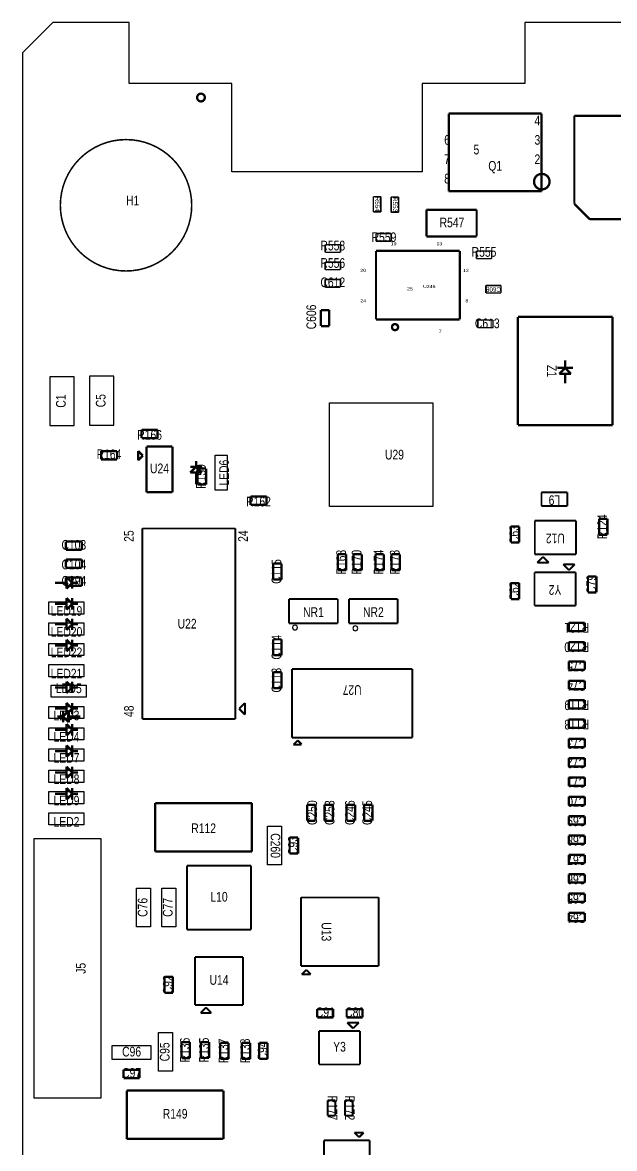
# Model space of a CAD drawing. Extents: x -6 to 122, y -39 to 112.
# Drawn here: x 0 to 38.9, y 37.7 to 111.6 of the extents above; entities that cross this region are included whole.
import ezdxf
from ezdxf.enums import TextEntityAlignment as Align

# ---------------------------------------------------------------- set-up
doc = ezdxf.new("R2010")
doc.units = 0
for name, color, linetype in [('BG_OUTLINE', 253, 'CONTINUOUS'), ('PG_ASSEMBLY_TOP', 111, 'CONTINUOUS'), ('RD_ASSEMBLY_TOP', 142, 'CONTINUOUS')]:
    doc.layers.add(name, color=color, linetype=linetype)

msp = doc.modelspace()

# ---------------------------------------------------------------- linework, layer by layer
at = {"layer": 'BG_OUTLINE'}
for points in [[(1.999996, 111.59998), (0, 109.599984)], [(7.000011, 111.59998), (1.999996, 111.59998)], [(7.000011, 107.599988), (7.000011, 111.59998)], [(60.300006, 111.59998), (33.00001, 111.59998)], [(33.00001, 111.59998), (33.00001, 107.599988)], [(0, 109.599984), (0, 7.999984)], [(13.750011, 107.599988), (7.000011, 107.599988)], [(13.750011, 101.8), (13.750011, 107.599988)], [(33.00001, 107.599988), (26.250011, 107.599988)], [(26.250011, 107.599988), (26.250011, 101.8)], [(26.250011, 101.8), (13.750011, 101.8)]]:
    msp.add_lwpolyline(points, dxfattribs=at)
at = {"layer": 'PG_ASSEMBLY_TOP'}
for points, const_width in [([(11.976862, 106.676241, 1), (11.468862, 106.676241, 1), (11.976862, 106.676241)], 0.1524), ([(11.114278, 99.599979, 1), (2.485746, 99.599979, 1), (11.114278, 99.599979)], 0.1016), ([(34.622156, 101.151842, 1), (33.602143, 101.151842, 1), (34.622156, 101.151842)], 0.1524), ([(24.670258, 91.601061, 0.999972), (24.270462, 91.601087, 1.000028), (24.670258, 91.601061)], 0.1524)]:
    msp.add_lwpolyline(points, format="xyb", dxfattribs=dict(at, const_width=const_width))
for points, const_width in [([(34.101354, 105.617797), (28.001366, 105.617797)], 0.1524), ([(28.001366, 105.617797), (28.001366, 100.517808)], 0.1524), ([(34.101354, 100.517808), (34.101354, 105.617797)], 0.1524), ([(43.048733, 105.483558), (36.248746, 105.483558)], 0.1524), ([(36.248746, 105.483558), (36.248746, 99.699572)], 0.1524), ([(28.001366, 100.517808), (34.101354, 100.517808)], 0.1524), ([(23.041889, 100.169497), (23.041889, 99.169703)], 0.102108), ([(23.541711, 100.169497), (23.041889, 100.169497)], 0.102108), ([(23.541711, 99.169703), (23.541711, 100.169497)], 0.102108), ([(24.210289, 100.144097), (24.210289, 99.144303)], 0.102108), ([(24.710111, 100.144097), (24.210289, 100.144097)], 0.102108), ([(24.710111, 99.144303), (24.710111, 100.144097)], 0.102108), ([(23.041889, 99.169703), (23.541711, 99.169703)], 0.102108), ([(24.210289, 99.144303), (24.710111, 99.144303)], 0.102108), ([(29.83164, 99.302011), (26.52964, 99.302011)], 0.149911), ([(26.52964, 99.302011), (26.52964, 97.554517)], 0.149911), ([(29.83164, 97.554517), (29.83164, 99.302011)], 0.149911), ([(36.248746, 99.699572), (37.264746, 98.683572)], 0.1524), ([(37.264746, 98.683572), (42.032733, 98.683572)], 0.1524), ([(24.219738, 97.74141), (23.219943, 97.74141)], 0.102108), ([(23.219943, 97.74141), (23.219943, 97.241589)], 0.102108), ([(24.219738, 97.241589), (24.219738, 97.74141)], 0.102108), ([(26.52964, 97.554517), (29.83164, 97.554517)], 0.149911), ([(20.882229, 97.014005), (19.882434, 97.014005)], 0.102108), ([(19.882434, 97.014005), (19.882434, 96.514107)], 0.102108), ([(20.882229, 96.514107), (20.882229, 97.014005)], 0.102108), ([(23.219943, 97.241589), (24.219738, 97.241589)], 0.102108), ([(19.882434, 96.514107), (20.882229, 96.514107)], 0.102108), ([(28.720364, 96.601077), (23.22035, 96.601077)], 0.1524), ([(23.22035, 96.601077), (23.22035, 92.351073)], 0.1524), ([(28.720364, 92.10106), (28.720364, 96.601077)], 0.1524), ([(30.815661, 96.596124), (29.815866, 96.596124)], 0.102108), ([(29.815866, 96.596124), (29.815866, 96.096303)], 0.102108), ([(29.815866, 96.096303), (30.815661, 96.096303)], 0.102108), ([(30.815661, 96.096303), (30.815661, 96.596124)], 0.102108), ([(20.882229, 95.870928), (19.882409, 95.870928)], 0.102108), ([(19.882409, 95.870928), (19.882409, 95.371133)], 0.102108), ([(19.882409, 95.371133), (20.882229, 95.371133)], 0.102108), ([(20.882229, 95.371133), (20.882229, 95.870928)], 0.102108), ([(20.882229, 94.727954), (19.882434, 94.727954)], 0.1016), ([(19.882434, 94.727954), (19.882434, 94.228158)], 0.1016), ([(20.882229, 94.228158), (20.882229, 94.727954)], 0.1016), ([(19.882434, 94.228158), (20.882229, 94.228158)], 0.1016), ([(31.435624, 94.337556), (30.435829, 94.337556)], 0.1016), ([(30.435829, 94.337556), (30.435829, 93.837735)], 0.1016), ([(30.435829, 93.837735), (31.435624, 93.837735)], 0.1016), ([(31.435624, 93.837735), (31.435624, 94.337556)], 0.1016), ([(20.149439, 92.717036), (19.599224, 92.717036)], 0.1524), ([(19.599224, 92.717036), (19.599224, 91.667051)], 0.1524), ([(20.149439, 91.667051), (20.149439, 92.717036)], 0.1524), ([(23.22035, 92.351073), (23.22035, 92.10106)], 0.1524), ([(19.599224, 91.667051), (20.149439, 91.667051)], 0.1524), ([(23.22035, 92.10106), (28.720364, 92.10106)], 0.1524), ([(30.909387, 92.066516), (29.909592, 92.066516)], 0.1016), ([(29.909592, 92.066516), (29.909592, 91.566721)], 0.1016), ([(30.909387, 91.566721), (30.909387, 92.066516)], 0.1016), ([(32.540016, 92.274365), (32.540016, 85.164346)], 0.1524), ([(38.760019, 92.274365), (32.540016, 92.274365)], 0.1524), ([(38.760019, 85.164346), (38.760019, 92.274365)], 0.1524), ([(29.909592, 91.566721), (30.909387, 91.566721)], 0.1016), ([(35.650018, 89.425348), (35.650018, 88.917348)], 0.1524), ([(35.650018, 88.917348), (35.142018, 88.917348)], 0.1524), ([(35.269018, 88.536348), (35.650018, 88.917348)], 0.1524), ([(35.650018, 88.917348), (36.158018, 88.917348)], 0.1524), ([(35.650018, 88.917348), (36.031018, 88.536348)], 0.1524), ([(35.650018, 88.536348), (35.269018, 88.536348)], 0.1524), ([(35.650018, 87.901348), (35.650018, 88.536348)], 0.1524), ([(36.031018, 88.536348), (35.650018, 88.536348)], 0.1524), ([(32.540016, 85.164346), (38.760019, 85.164346)], 0.1524), ([(8.87509, 84.860359), (7.825105, 84.860359)], 0.1524), ([(7.825105, 84.860359), (7.825105, 84.310144)], 0.1524), ([(7.825105, 84.310144), (8.87509, 84.310144)], 0.1524), ([(8.87509, 84.310144), (8.87509, 84.860359)], 0.1524), ([(6.20809, 83.463359), (5.158105, 83.463359)], 0.1524), ([(5.158105, 83.463359), (5.158105, 82.913144)], 0.1524), ([(6.20809, 82.913144), (6.20809, 83.463359)], 0.1524), ([(9.849764, 83.761707), (8.149946, 83.761707)], 0.1524), ([(8.149946, 83.761707), (8.149946, 80.76151)], 0.1524), ([(9.849764, 80.76151), (9.849764, 83.761707)], 0.1524), ([(5.158105, 82.913144), (6.20809, 82.913144)], 0.1524), ([(7.899756, 83.161505), (7.599858, 83.461504)], 0.1524), ([(7.599858, 83.461504), (7.599858, 82.861506)], 0.1524), ([(7.599858, 82.861506), (7.899756, 83.161505)], 0.1524), ([(11.398098, 82.807251), (11.398098, 82.426251)], 0.1524), ([(11.398098, 82.426251), (11.017098, 82.045251)], 0.1524), ([(11.398098, 82.426251), (11.017098, 82.426251)], 0.1524), ([(11.017098, 82.045251), (11.779098, 82.045251)], 0.1524), ([(11.398098, 82.426251), (11.779098, 82.426251)], 0.1524), ([(11.779098, 82.045251), (11.398098, 82.426251)], 0.1524), ([(11.398098, 82.045251), (11.398098, 81.283251)], 0.1524), ([(11.50399, 82.316244), (11.50399, 81.266259)], 0.1524), ([(12.054205, 82.316244), (11.50399, 82.316244)], 0.1524), ([(12.054205, 81.266259), (12.054205, 82.316244)], 0.1524), ([(11.50399, 81.266259), (12.054205, 81.266259)], 0.1524), ([(8.149946, 80.76151), (9.849764, 80.76151)], 0.1524), ([(35.790327, 80.752417), (34.090635, 80.752417)], 0.127), ([(34.090635, 80.752417), (34.090635, 79.852317)], 0.127), ([(35.790327, 79.852317), (35.790327, 80.752417)], 0.127), ([(16.030042, 80.481399), (14.980056, 80.481399)], 0.1524), ([(14.980056, 80.481399), (14.980056, 79.931184)], 0.1524), ([(14.980056, 79.931184), (16.030042, 79.931184)], 0.1524), ([(16.030042, 79.931184), (16.030042, 80.481399)], 0.1524), ([(34.090635, 79.852317), (35.790327, 79.852317)], 0.127), ([(13.977747, 78.379091), (7.877835, 78.379091)], 0.127), ([(7.877835, 78.379091), (7.877835, 65.879193)], 0.127), ([(13.977747, 65.879193), (13.977747, 78.379091)], 0.127), ([(32.083731, 78.509901), (32.083731, 77.459916)], 0.1524), ([(32.633945, 78.509901), (32.083731, 78.509901)], 0.1524), ([(32.633945, 77.459916), (32.633945, 78.509901)], 0.1524), ([(36.353039, 78.889911), (33.652943, 78.889911)], 0.127), ([(33.652943, 78.889911), (33.652943, 76.689712)], 0.127), ([(36.353039, 76.689712), (36.353039, 78.889911)], 0.127), ([(37.874931, 79.017901), (37.874931, 77.967916)], 0.1524), ([(38.425145, 79.017901), (37.874931, 79.017901)], 0.1524), ([(38.425145, 77.967916), (38.425145, 79.017901)], 0.1524), ([(37.874931, 77.967916), (38.425145, 77.967916)], 0.1524), ([(3.89669, 77.519759), (2.846705, 77.519759)], 0.1524), ([(2.846705, 77.519759), (2.846705, 76.969544)], 0.1524), ([(2.846705, 76.969544), (3.89669, 76.969544)], 0.1524), ([(3.89669, 76.969544), (3.89669, 77.519759)], 0.1524), ([(32.083731, 77.459916), (32.633945, 77.459916)], 0.1524), ([(3.89669, 76.351359), (2.846705, 76.351359)], 0.1524), ([(2.846705, 76.351359), (2.846705, 75.801144)], 0.1524), ([(3.89669, 75.801144), (3.89669, 76.351359)], 0.1524), ([(17.017848, 76.080087), (16.467633, 76.080087)], 0.1524), ([(16.467633, 76.080087), (16.467633, 75.030101)], 0.1524), ([(17.017848, 75.030101), (17.017848, 76.080087)], 0.1524), ([(21.26775, 76.69149), (20.717535, 76.69149)], 0.1524), ([(20.717535, 76.69149), (20.717535, 75.641505)], 0.1524), ([(21.26775, 75.641505), (21.26775, 76.69149)], 0.1524), ([(22.28375, 76.690195), (21.733535, 76.690195)], 0.1524), ([(21.733535, 76.690195), (21.733535, 75.640209)], 0.1524), ([(22.28375, 75.640209), (22.28375, 76.690195)], 0.1524), ([(23.73155, 76.690195), (23.181335, 76.690195)], 0.1524), ([(23.181335, 76.690195), (23.181335, 75.640209)], 0.1524), ([(23.73155, 75.640209), (23.73155, 76.690195)], 0.1524), ([(24.790248, 76.688391), (24.240033, 76.688391)], 0.1524), ([(24.240033, 76.688391), (24.240033, 75.638406)], 0.1524), ([(24.790248, 75.638406), (24.790248, 76.688391)], 0.1524), ([(33.652943, 76.689712), (36.353039, 76.689712)], 0.127), ([(34.190127, 76.519811), (33.809127, 76.138811)], 0.127), ([(33.809127, 76.138811), (33.936127, 76.138811)], 0.127), ([(33.936127, 76.138811), (34.571127, 76.138811)], 0.127), ([(34.571127, 76.138811), (34.190127, 76.519811)], 0.127), ([(2.846705, 75.801144), (3.89669, 75.801144)], 0.1524), ([(20.717535, 75.641505), (21.26775, 75.641505)], 0.1524), ([(21.733535, 75.640209), (22.28375, 75.640209)], 0.1524), ([(23.181335, 75.640209), (23.73155, 75.640209)], 0.1524), ([(24.240033, 75.638406), (24.790248, 75.638406)], 0.1524), ([(36.333151, 75.505107), (33.633131, 75.505107)], 0.127), ([(33.633131, 75.505107), (33.633131, 73.305213)], 0.127), ([(35.516541, 76.030811), (35.897541, 75.649811)], 0.127), ([(36.151541, 76.030811), (35.516541, 76.030811)], 0.127), ([(35.897541, 75.649811), (36.278541, 76.030811)], 0.127), ([(36.278541, 76.030811), (36.151541, 76.030811)], 0.127), ([(36.333151, 73.305213), (36.333151, 75.505107)], 0.127), ([(2.889098, 74.806251), (2.127098, 74.806251)], 0.1524), ([(3.89669, 75.157559), (2.846705, 75.157559)], 0.1524), ([(2.846705, 75.157559), (2.846705, 74.607344)], 0.1524), ([(2.846705, 74.607344), (3.89669, 74.607344)], 0.1524), ([(3.270098, 74.806251), (2.889098, 75.187251)], 0.1524), ([(2.889098, 75.187251), (2.889098, 74.425251)], 0.1524), ([(2.889098, 74.425251), (3.270098, 74.806251)], 0.1524), ([(3.270098, 74.806251), (3.270098, 75.187251)], 0.1524), ([(3.270098, 74.806251), (3.270098, 74.425251)], 0.1524), ([(3.651098, 74.806251), (3.270098, 74.806251)], 0.1524), ([(3.89669, 74.607344), (3.89669, 75.157559)], 0.1524), ([(16.467633, 75.030101), (17.017848, 75.030101)], 0.1524), ([(32.633945, 74.798911), (32.083731, 74.798911)], 0.1524), ([(32.083731, 74.798911), (32.083731, 73.748925)], 0.1524), ([(32.633945, 73.748925), (32.633945, 74.798911)], 0.1524), ([(37.146433, 75.236121), (37.146433, 74.186136)], 0.1524), ([(37.696648, 75.236121), (37.146433, 75.236121)], 0.1524), ([(37.696648, 74.186136), (37.696648, 75.236121)], 0.1524), ([(37.146433, 74.186136), (37.696648, 74.186136)], 0.1524), ([(2.889098, 73.434651), (2.127098, 73.434651)], 0.1524), ([(3.270098, 73.434651), (2.889098, 73.815651)], 0.1524), ([(2.889098, 73.815651), (2.889098, 73.053651)], 0.1524), ([(2.889098, 73.053651), (3.270098, 73.434651)], 0.1524), ([(3.270098, 73.434651), (3.270098, 73.815651)], 0.1524), ([(3.270098, 73.434651), (3.270098, 73.053651)], 0.1524), ([(3.651098, 73.434651), (3.270098, 73.434651)], 0.1524), ([(20.712252, 73.75271), (17.512335, 73.75271)], 0.127), ([(17.512335, 73.75271), (17.512335, 72.15251)], 0.127), ([(20.712252, 72.15251), (20.712252, 73.75271)], 0.127), ([(24.649252, 73.75271), (21.449335, 73.75271)], 0.127), ([(21.449335, 73.75271), (21.449335, 72.15251)], 0.127), ([(24.649252, 72.15251), (24.649252, 73.75271)], 0.127), ([(32.083731, 73.748925), (32.633945, 73.748925)], 0.1524), ([(33.633131, 73.305213), (36.333151, 73.305213)], 0.127), ([(3.270098, 72.088451), (2.889098, 72.469451)], 0.1524), ([(2.889098, 72.469451), (2.889098, 71.707451)], 0.1524), ([(3.270098, 72.088451), (3.270098, 72.469451)], 0.1524), ([(2.889098, 72.088451), (2.127098, 72.088451)], 0.1524), ([(2.889098, 71.707451), (3.270098, 72.088451)], 0.1524), ([(3.270098, 72.088451), (3.270098, 71.707451)], 0.1524), ([(3.651098, 72.088451), (3.270098, 72.088451)], 0.1524), ([(17.512335, 72.15251), (20.712252, 72.15251)], 0.127), ([(21.449335, 72.15251), (24.649252, 72.15251)], 0.127), ([(36.930533, 72.191118), (35.880548, 72.191118)], 0.1524), ([(35.880548, 72.191118), (35.880548, 71.640903)], 0.1524), ([(35.880548, 71.640903), (36.930533, 71.640903)], 0.1524), ([(36.930533, 71.640903), (36.930533, 72.191118)], 0.1524), ([(3.270098, 70.691451), (2.889098, 71.072451)], 0.1524), ([(2.889098, 71.072451), (2.889098, 70.310451)], 0.1524), ([(3.270098, 70.691451), (3.270098, 71.072451)], 0.1524), ([(17.017848, 71.101687), (16.467633, 71.101687)], 0.1524), ([(16.467633, 71.101687), (16.467633, 70.051701)], 0.1524), ([(17.017848, 70.051701), (17.017848, 71.101687)], 0.1524), ([(36.930533, 70.921118), (35.880548, 70.921118)], 0.1524), ([(35.880548, 70.921118), (35.880548, 70.370903)], 0.1524), ([(36.930533, 70.370903), (36.930533, 70.921118)], 0.1524), ([(2.889098, 70.691451), (2.127098, 70.691451)], 0.1524), ([(2.889098, 70.310451), (3.270098, 70.691451)], 0.1524), ([(3.270098, 70.691451), (3.270098, 70.310451)], 0.1524), ([(3.651098, 70.691451), (3.270098, 70.691451)], 0.1524), ([(35.880548, 70.370903), (36.930533, 70.370903)], 0.1524), ([(16.467633, 70.051701), (17.017848, 70.051701)], 0.1524), ([(36.933124, 69.651118), (35.883139, 69.651118)], 0.1524), ([(35.883139, 69.651118), (35.883139, 69.100903)], 0.1524), ([(36.933124, 69.100903), (36.933124, 69.651118)], 0.1524), ([(16.467633, 68.942687), (16.467633, 67.892701)], 0.1524), ([(17.017848, 68.942687), (16.467633, 68.942687)], 0.1524), ([(17.017848, 67.892701), (17.017848, 68.942687)], 0.1524), ([(25.603048, 69.146699), (17.70314, 69.146699)], 0.127), ([(17.70314, 69.146699), (17.70314, 64.646607)], 0.127), ([(25.603048, 64.646607), (25.603048, 69.146699)], 0.127), ([(35.883139, 69.100903), (36.933124, 69.100903)], 0.1524), ([(2.889098, 67.948251), (2.127098, 67.948251)], 0.1524), ([(3.270098, 67.948251), (2.889098, 68.329251)], 0.1524), ([(2.889098, 68.329251), (2.889098, 67.567251)], 0.1524), ([(2.889098, 67.567251), (3.270098, 67.948251)], 0.1524), ([(3.270098, 67.948251), (3.270098, 68.329251)], 0.1524), ([(3.270098, 67.948251), (3.270098, 67.567251)], 0.1524), ([(3.651098, 67.948251), (3.270098, 67.948251)], 0.1524), ([(36.933124, 68.381118), (35.883139, 68.381118)], 0.1524), ([(35.883139, 68.381118), (35.883139, 67.830903)], 0.1524), ([(36.933124, 67.830903), (36.933124, 68.381118)], 0.1524), ([(16.467633, 67.892701), (17.017848, 67.892701)], 0.1524), ([(35.883139, 67.830903), (36.933124, 67.830903)], 0.1524), ([(2.889098, 66.551251), (2.127098, 66.551251)], 0.1524), ([(3.270098, 66.551251), (2.889098, 66.932251)], 0.1524), ([(2.889098, 66.932251), (2.889098, 66.170251)], 0.1524), ([(2.889098, 66.170251), (3.270098, 66.551251)], 0.1524), ([(3.270098, 66.551251), (3.270098, 66.932251)], 0.1524), ([(3.270098, 66.551251), (3.270098, 66.170251)], 0.1524), ([(3.651098, 66.551251), (3.270098, 66.551251)], 0.1524), ([(14.610639, 66.922091), (14.229639, 66.541091)], 0.127), ([(14.229639, 66.541091), (14.610639, 66.160091)], 0.127), ([(14.610639, 66.160091), (14.610639, 66.922091)], 0.127), ([(36.930533, 67.111118), (35.880548, 67.111118)], 0.1524), ([(35.880548, 67.111118), (35.880548, 66.560903)], 0.1524), ([(35.880548, 66.560903), (36.930533, 66.560903)], 0.1524), ([(36.930533, 66.560903), (36.930533, 67.111118)], 0.1524), ([(2.279498, 66.043251), (2.660498, 66.043251)], 0.1524), ([(2.660498, 66.043251), (2.660498, 66.424251)], 0.1524), ([(3.041498, 66.424251), (2.660498, 66.043251)], 0.1524), ([(2.660498, 66.043251), (3.041498, 65.662251)], 0.1524), ([(2.660498, 66.043251), (2.660498, 65.662251)], 0.1524), ([(3.041498, 65.662251), (3.041498, 66.424251)], 0.1524), ([(3.041498, 66.043251), (3.803498, 66.043251)], 0.1524), ([(7.877835, 65.879193), (13.977747, 65.879193)], 0.127), ([(36.930533, 65.841118), (35.880548, 65.841118)], 0.1524), ([(35.880548, 65.841118), (35.880548, 65.290903)], 0.1524), ([(36.930533, 65.290903), (36.930533, 65.841118)], 0.1524), ([(2.889098, 65.154251), (2.127098, 65.154251)], 0.1524), ([(3.270098, 65.154251), (2.889098, 65.535251)], 0.1524), ([(2.889098, 65.535251), (2.889098, 64.773251)], 0.1524), ([(2.889098, 64.773251), (3.270098, 65.154251)], 0.1524), ([(3.270098, 65.154251), (3.270098, 65.535251)], 0.1524), ([(3.270098, 65.154251), (3.270098, 64.773251)], 0.1524), ([(3.651098, 65.154251), (3.270098, 65.154251)], 0.1524), ([(35.880548, 65.290903), (36.930533, 65.290903)], 0.1524), ([(17.70314, 64.646607), (25.603048, 64.646607)], 0.127), ([(18.078044, 64.467689), (17.80065, 64.190397)], 0.127), ([(18.335549, 64.210413), (18.078044, 64.467689)], 0.127), ([(36.930533, 64.571118), (35.880548, 64.571118)], 0.1524), ([(35.880548, 64.571118), (35.880548, 64.020903)], 0.1524), ([(36.930533, 64.020903), (36.930533, 64.571118)], 0.1524), ([(2.889098, 63.757251), (2.127098, 63.757251)], 0.1524), ([(3.270098, 63.757251), (2.889098, 64.138251)], 0.1524), ([(2.889098, 64.138251), (2.889098, 63.376251)], 0.1524), ([(2.889098, 63.376251), (3.270098, 63.757251)], 0.1524), ([(3.270098, 63.757251), (3.270098, 64.138251)], 0.1524), ([(3.270098, 63.757251), (3.270098, 63.376251)], 0.1524), ([(3.651098, 63.757251), (3.270098, 63.757251)], 0.1524), ([(17.80065, 64.190397), (18.325643, 64.190397)], 0.127), ([(18.325643, 64.190397), (18.335549, 64.200303)], 0.127), ([(18.335549, 64.200303), (18.335549, 64.210413)], 0.127), ([(35.880548, 64.020903), (36.930533, 64.020903)], 0.1524), ([(36.930533, 63.301118), (35.880548, 63.301118)], 0.1524), ([(35.880548, 63.301118), (35.880548, 62.750903)], 0.1524), ([(36.930533, 62.750903), (36.930533, 63.301118)], 0.1524), ([(2.889098, 62.360251), (2.127098, 62.360251)], 0.1524), ([(3.270098, 62.360251), (2.889098, 62.741251)], 0.1524), ([(2.889098, 62.741251), (2.889098, 61.979251)], 0.1524), ([(2.889098, 61.979251), (3.270098, 62.360251)], 0.1524), ([(3.270098, 62.360251), (3.270098, 62.741251)], 0.1524), ([(3.270098, 62.360251), (3.270098, 61.979251)], 0.1524), ([(3.651098, 62.360251), (3.270098, 62.360251)], 0.1524), ([(35.880548, 62.750903), (36.930533, 62.750903)], 0.1524), ([(36.930533, 62.031118), (35.880548, 62.031118)], 0.1524), ([(35.880548, 62.031118), (35.880548, 61.480903)], 0.1524), ([(36.930533, 61.480903), (36.930533, 62.031118)], 0.1524), ([(3.270098, 60.963251), (2.889098, 61.344251)], 0.1524), ([(2.889098, 61.344251), (2.889098, 60.582251)], 0.1524), ([(3.270098, 60.963251), (3.270098, 61.344251)], 0.1524), ([(35.880548, 61.480903), (36.930533, 61.480903)], 0.1524), ([(2.889098, 60.963251), (2.127098, 60.963251)], 0.1524), ([(2.889098, 60.582251), (3.270098, 60.963251)], 0.1524), ([(3.270098, 60.963251), (3.270098, 60.582251)], 0.1524), ([(3.651098, 60.963251), (3.270098, 60.963251)], 0.1524), ([(36.930533, 60.761118), (35.880548, 60.761118)], 0.1524), ([(35.880548, 60.761118), (35.880548, 60.210903)], 0.1524), ([(36.930533, 60.210903), (36.930533, 60.761118)], 0.1524), ([(15.072995, 60.350146), (8.722995, 60.350146)], 0.150089), ([(8.722995, 60.350146), (8.722995, 57.170041)], 0.150089), ([(15.072995, 57.170041), (15.072995, 60.350146)], 0.150089), ([(19.242405, 60.243644), (18.69219, 60.243644)], 0.1524), ([(18.69219, 60.243644), (18.69219, 59.193659)], 0.1524), ([(19.242405, 59.193659), (19.242405, 60.243644)], 0.1524), ([(20.385405, 60.243644), (19.83519, 60.243644)], 0.1524), ([(19.83519, 60.243644), (19.83519, 59.193659)], 0.1524), ([(20.385405, 59.193659), (20.385405, 60.243644)], 0.1524), ([(21.842603, 60.243644), (21.292388, 60.243644)], 0.1524), ([(21.292388, 60.243644), (21.292388, 59.193659)], 0.1524), ([(21.842603, 59.193659), (21.842603, 60.243644)], 0.1524), ([(22.985603, 60.243644), (22.435388, 60.243644)], 0.1524), ([(22.435388, 60.243644), (22.435388, 59.193659)], 0.1524), ([(22.985603, 59.193659), (22.985603, 60.243644)], 0.1524), ([(35.880548, 60.210903), (36.930533, 60.210903)], 0.1524), ([(18.69219, 59.193659), (19.242405, 59.193659)], 0.1524), ([(19.83519, 59.193659), (20.385405, 59.193659)], 0.1524), ([(21.292388, 59.193659), (21.842603, 59.193659)], 0.1524), ([(22.435388, 59.193659), (22.985603, 59.193659)], 0.1524), ([(36.930533, 59.491118), (35.880548, 59.491118)], 0.1524), ([(35.880548, 59.491118), (35.880548, 58.940903)], 0.1524), ([(36.930533, 58.940903), (36.930533, 59.491118)], 0.1524), ([(35.880548, 58.940903), (36.930533, 58.940903)], 0.1524), ([(17.54919, 58.084644), (17.54919, 57.034659)], 0.1524), ([(18.099405, 58.084644), (17.54919, 58.084644)], 0.1524), ([(18.099405, 57.034659), (18.099405, 58.084644)], 0.1524), ([(36.930533, 58.221118), (35.880548, 58.221118)], 0.1524), ([(35.880548, 58.221118), (35.880548, 57.670903)], 0.1524), ([(35.880548, 57.670903), (36.930533, 57.670903)], 0.1524), ([(36.930533, 57.670903), (36.930533, 58.221118)], 0.1524), ([(8.722995, 57.170041), (15.072995, 57.170041)], 0.150089), ([(17.54919, 57.034659), (18.099405, 57.034659)], 0.1524), ([(36.930533, 56.951118), (35.880548, 56.951118)], 0.1524), ([(35.880548, 56.951118), (35.880548, 56.400903)], 0.1524), ([(36.930533, 56.400903), (36.930533, 56.951118)], 0.1524), ([(15.00698, 56.23654), (10.806786, 56.23654)], 0.127), ([(10.806786, 56.23654), (10.806786, 52.036345)], 0.127), ([(15.00698, 52.036345), (15.00698, 56.23654)], 0.127), ([(35.880548, 56.400903), (36.930533, 56.400903)], 0.1524), ([(36.930533, 55.681118), (35.880548, 55.681118)], 0.1524), ([(35.880548, 55.681118), (35.880548, 55.130903)], 0.1524), ([(36.930533, 55.130903), (36.930533, 55.681118)], 0.1524), ([(35.880548, 55.130903), (36.930533, 55.130903)], 0.1524), ([(23.389082, 54.15219), (18.288991, 54.15219)], 0.127), ([(18.288991, 54.15219), (18.288991, 49.652098)], 0.127), ([(23.389082, 49.652098), (23.389082, 54.15219)], 0.127), ([(36.930533, 54.411118), (35.880548, 54.411118)], 0.1524), ([(35.880548, 54.411118), (35.880548, 53.860903)], 0.1524), ([(36.930533, 53.860903), (36.930533, 54.411118)], 0.1524), ([(35.880548, 53.860903), (36.930533, 53.860903)], 0.1524), ([(36.930533, 53.141118), (35.880548, 53.141118)], 0.1524), ([(35.880548, 53.141118), (35.880548, 52.590903)], 0.1524), ([(35.880548, 52.590903), (36.930533, 52.590903)], 0.1524), ([(36.930533, 52.590903), (36.930533, 53.141118)], 0.1524), ([(10.806786, 52.036345), (15.00698, 52.036345)], 0.127), ([(14.481683, 50.250547), (11.331778, 50.250547)], 0.127), ([(11.331778, 50.250547), (11.331778, 47.100338)], 0.127), ([(14.481683, 47.100338), (14.481683, 50.250547)], 0.127), ([(18.288991, 49.652098), (23.389082, 49.652098)], 0.127), ([(9.87999, 48.946435), (9.329776, 48.946435)], 0.1524), ([(9.329776, 48.946435), (9.329776, 47.89645)], 0.1524), ([(9.87999, 47.89645), (9.87999, 48.946435)], 0.1524), ([(18.639003, 49.402111), (18.339079, 49.102213)], 0.127), ([(18.339079, 49.102213), (18.939002, 49.102213)], 0.127), ([(18.939002, 49.102213), (18.639003, 49.402111)], 0.127), ([(9.329776, 47.89645), (9.87999, 47.89645)], 0.1524), ([(11.331778, 47.100338), (14.481683, 47.100338)], 0.127), ([(11.699596, 46.575345), (12.053189, 46.929243)], 0.127), ([(12.406782, 46.575345), (11.699596, 46.575345)], 0.127), ([(12.053189, 46.929243), (12.406782, 46.575345)], 0.127), ([(20.415783, 46.824316), (19.365798, 46.824316)], 0.1524), ([(19.365798, 46.824316), (19.365798, 46.274101)], 0.1524), ([(20.415783, 46.274101), (20.415783, 46.824316)], 0.1524), ([(22.343593, 46.824316), (21.293607, 46.824316)], 0.1524), ([(21.293607, 46.824316), (21.293607, 46.274101)], 0.1524), ([(22.343593, 46.274101), (22.343593, 46.824316)], 0.1524), ([(19.365798, 46.274101), (20.415783, 46.274101)], 0.1524), ([(21.293607, 46.274101), (22.343593, 46.274101)], 0.1524), ([(21.96719, 45.939608), (21.33219, 45.939608)], 0.127), ([(21.33219, 45.939608), (21.71319, 45.558608)], 0.127), ([(21.71319, 45.558608), (22.09419, 45.939608)], 0.127), ([(22.09419, 45.939608), (21.96719, 45.939608)], 0.127), ([(22.1742, 45.388708), (19.47418, 45.388708)], 0.127), ([(19.47418, 45.388708), (19.47418, 43.188509)], 0.127), ([(22.1742, 43.188509), (22.1742, 45.388708)], 0.127), ([(11.00168, 44.660236), (10.451465, 44.660236)], 0.1524), ([(10.451465, 44.660236), (10.451465, 43.610251)], 0.1524), ([(11.00168, 43.610251), (11.00168, 44.660236)], 0.1524), ([(11.709273, 44.662725), (11.709273, 43.61274)], 0.1524), ([(12.259488, 44.662725), (11.709273, 44.662725)], 0.1524), ([(12.259488, 43.61274), (12.259488, 44.662725)], 0.1524), ([(12.987376, 44.603035), (12.987376, 43.55305)], 0.1524), ([(13.53759, 44.603035), (12.987376, 44.603035)], 0.1524), ([(13.53759, 43.55305), (13.53759, 44.603035)], 0.1524), ([(14.95999, 44.603035), (14.409776, 44.603035)], 0.1524), ([(14.409776, 44.603035), (14.409776, 43.55305)], 0.1524), ([(14.95999, 43.55305), (14.95999, 44.603035)], 0.1524), ([(16.10299, 44.603035), (15.552776, 44.603035)], 0.1524), ([(15.552776, 44.603035), (15.552776, 43.55305)], 0.1524), ([(16.10299, 43.55305), (16.10299, 44.603035)], 0.1524), ([(10.451465, 43.610251), (11.00168, 43.610251)], 0.1524), ([(11.709273, 43.61274), (12.259488, 43.61274)], 0.1524), ([(12.987376, 43.55305), (13.53759, 43.55305)], 0.1524), ([(14.409776, 43.55305), (14.95999, 43.55305)], 0.1524), ([(15.552776, 43.55305), (16.10299, 43.55305)], 0.1524), ([(7.691476, 42.845152), (6.64149, 42.845152)], 0.1524), ([(6.64149, 42.845152), (6.64149, 42.294937)], 0.1524), ([(7.691476, 42.294937), (7.691476, 42.845152)], 0.1524), ([(19.47418, 43.188509), (22.1742, 43.188509)], 0.127), ([(6.64149, 42.294937), (7.691476, 42.294937)], 0.1524), ([(13.202285, 41.478835), (6.852285, 41.478835)], 0.150089), ([(6.852285, 41.478835), (6.852285, 38.298755)], 0.150089), ([(13.202285, 38.298755), (13.202285, 41.478835)], 0.150089), ([(20.045248, 40.834513), (20.045248, 39.83449)], 0.127), ([(20.54545, 40.834513), (20.045248, 40.834513)], 0.127), ([(20.54545, 39.83449), (20.54545, 40.834513)], 0.127), ([(21.188248, 40.834513), (21.188248, 39.83449)], 0.127), ([(21.68845, 40.834513), (21.188248, 40.834513)], 0.127), ([(21.68845, 39.83449), (21.68845, 40.834513)], 0.127), ([(20.045248, 39.83449), (20.54545, 39.83449)], 0.127), ([(21.188248, 39.83449), (21.68845, 39.83449)], 0.127), ([(22.403994, 38.706247), (21.804097, 38.706247)], 0.127), ([(21.804097, 38.706247), (22.104096, 38.406349)], 0.127), ([(22.104096, 38.406349), (22.403994, 38.706247)], 0.127), ([(6.852285, 38.298755), (13.202285, 38.298755)], 0.150089), ([(19.804101, 38.206451), (19.804101, 35.206153)], 0.127), ([(22.804095, 38.206451), (19.804101, 38.206451)], 0.127), ([(22.804095, 35.206153), (22.804095, 38.206451)], 0.127)]:
    msp.add_lwpolyline(points, dxfattribs=dict(at, const_width=const_width))
for points in [[(1.784198, 88.344146), (1.784198, 85.144356)], [(3.384398, 88.344146), (1.784198, 88.344146)], [(3.384398, 85.144356), (3.384398, 88.344146)], [(4.400398, 88.369546), (4.400398, 85.169756)], [(6.000598, 88.369546), (4.400398, 88.369546)], [(6.000598, 85.169756), (6.000598, 88.369546)], [(1.784198, 85.144356), (3.384398, 85.144356)], [(4.400398, 85.169756), (6.000598, 85.169756)]]:
    msp.add_lwpolyline(points, dxfattribs=at)
for points in [[(26.958138, 79.828898), (20.15805, 79.828898), (20.15805, 86.628707), (26.958138, 86.628707)], [(13.449097, 83.195363), (13.449097, 80.895139), (12.649098, 80.895139), (12.649098, 83.195363)], [(4.03921, 72.755252), (1.738986, 72.755252), (1.738986, 73.55525), (4.03921, 73.55525)], [(4.03921, 71.383652), (1.738986, 71.383652), (1.738986, 72.18365), (4.03921, 72.18365)], [(4.03921, 70.037452), (1.738986, 70.037452), (1.738986, 70.83745), (4.03921, 70.83745)], [(4.03921, 68.640452), (1.738986, 68.640452), (1.738986, 69.44045), (4.03921, 69.44045)], [(1.891386, 68.09425), (4.19161, 68.09425), (4.19161, 67.294252), (1.891386, 67.294252)], [(4.03921, 65.897252), (1.738986, 65.897252), (1.738986, 66.69725), (4.03921, 66.69725)], [(4.03921, 64.500252), (1.738986, 64.500252), (1.738986, 65.30025), (4.03921, 65.30025)], [(4.03921, 63.103252), (1.738986, 63.103252), (1.738986, 63.90325), (4.03921, 63.90325)], [(4.03921, 61.706252), (1.738986, 61.706252), (1.738986, 62.50625), (4.03921, 62.50625)], [(4.03921, 60.309252), (1.738986, 60.309252), (1.738986, 61.10925), (4.03921, 61.10925)], [(4.03921, 58.912252), (1.738986, 58.912252), (1.738986, 59.71225), (4.03921, 59.71225)], [(17.014292, 56.289651), (16.094304, 56.289651), (16.094304, 58.829651), (17.014292, 58.829651)], [(5.140274, 40.965247), (0.771474, 40.965247), (0.771474, 58.034047), (5.140274, 58.034047)], [(7.493889, 54.771442), (8.413877, 54.771442), (8.413877, 52.231442), (7.493889, 52.231442)], [(9.144889, 54.771442), (10.064877, 54.771442), (10.064877, 52.231442), (9.144889, 52.231442)], [(9.863684, 42.74533), (8.943696, 42.74533), (8.943696, 45.28533), (9.863684, 45.28533)], [(5.896483, 43.50705), (5.896483, 44.427038), (8.436483, 44.427038), (8.436483, 43.50705)]]:
    msp.add_lwpolyline(points, close=True, dxfattribs=at)
for points in [[(18.059298, 71.876209, 1), (17.741314, 71.876211, 1)], [(22.021698, 71.825409, 1), (21.703714, 71.825411, 1)]]:
    msp.add_lwpolyline(points, format="xyb", close=True, dxfattribs=at)

# ---------------------------------------------------------------- texts
at = {"layer": 'PG_ASSEMBLY_TOP', "width": 0.8}
for s, p in [('4', (33.821345, 104.845815)), ('6', (27.889352, 103.575815)), ('5', (29.815358, 102.940815)), ('3', (33.821345, 103.575815)), ('7', (27.889352, 102.305815)), ('2', (33.821345, 102.305815)), ('8', (27.889352, 101.035815))]:
    msp.add_text(s, height=0.635, dxfattribs=at).set_placement(p, align=Align.CENTER)
at = {"layer": 'PG_ASSEMBLY_TOP', "width": 1.25}
for s, p in [('19', (24.19096, 96.974076)), ('13', (27.190954, 96.974076)), ('20', (22.190964, 95.224067)), ('12', (28.940963, 95.224067)), ('25', (25.259157, 94.012461)), ('24', (22.190964, 93.224071)), ('8', (29.093363, 93.224071)), ('7', (27.343354, 91.224075))]:
    msp.add_text(s, height=0.2032, dxfattribs=at).set_placement(p)
at = {"layer": 'PG_ASSEMBLY_TOP', "width": 0.8}
for s, p in [('25', (7.304837, 77.879194)), ('24', (14.804441, 77.879194)), ('48', (7.304837, 66.378988))]:
    msp.add_text(s, height=0.635, rotation=90, dxfattribs=at).set_placement(p, align=Align.CENTER)
at = {"layer": 'RD_ASSEMBLY_TOP', "width": 0.8}
for s, p in [('Q1', (31.051348, 101.874015)), ('R547', (28.210916, 98.15256)), ('R559', (23.745292, 97.186699)), ('R558', (20.382306, 96.637043)), ('R555', (30.315764, 96.219213)), ('R556', (20.382332, 95.494018)), ('C612', (20.382332, 94.224043)), ('C613', (30.528666, 91.53078)), ('R166', (8.350098, 84.204251)), ('R164', (5.683098, 82.934251)), ('U29', (24.434394, 82.911315)), ('U24', (8.999855, 82.007608)), ('R162', (15.505049, 79.825291)), ('C103', (3.371698, 76.990651)), ('C104', (3.371698, 75.695251)), ('C294', (3.371698, 74.628451)), ('LED19', (2.889098, 72.647251)), ('NR1', (19.112281, 72.57161)), ('NR2', (23.049281, 72.57161)), ('U22', (10.813542, 71.811591)), ('LED20', (2.889098, 71.275651)), ('LED22', (2.889098, 69.929451)), ('LED21', (2.889098, 68.532451)), ('LED5', (3.041498, 67.567251)), ('LED3', (2.889098, 65.789251)), ('LED4', (2.889098, 64.392251)), ('LED7', (2.889098, 62.995251)), ('LED8', (2.889098, 61.598251)), ('LED9', (2.889098, 60.201251)), ('LED2', (2.889098, 58.804251)), ('R112', (11.898046, 58.37903)), ('L10', (12.906883, 53.882493)), ('U14', (12.906883, 48.421442)), ('C91', (19.890689, 46.295208)), ('C80', (21.8186, 46.295208)), ('C96', (7.166483, 43.713044)), ('Y3', (20.82419, 44.034608)), ('C97', (7.166483, 42.316044)), ('R149', (10.027285, 39.634846))]:
    msp.add_text(s, height=0.635, dxfattribs=at).set_placement(p, align=Align.CENTER)
at = {"layer": 'RD_ASSEMBLY_TOP'}
for s, height, width, p in [('H1', 0.635, 0.8, (6.800012, 99.599979)), ('U246', 0.2032, 1.25, (26.312749, 94.16476))]:
    msp.add_text(s, height=height, dxfattribs=dict(at, width=width)).set_placement(p)
for s, rotation, p in [('R554', 270, (23.1648, 99.6696)), ('R553', 270, (24.3332, 99.6442)), ('C608', 180, (30.935727, 94.214645))]:
    msp.add_text(s, height=0.299695, rotation=rotation, dxfattribs=at).set_placement(p, align=Align.CENTER)
at = {"layer": 'RD_ASSEMBLY_TOP', "width": 0.8}
for s, rotation, p in [('C606', 90, (19.286601, 92.267761)), ('Z1', 270, (34.456218, 88.719355)), ('C1', 90, (2.838298, 86.744251)), ('C5', 90, (5.454498, 86.769651)), ('LED6', 90, (13.557098, 82.045251)), ('R159', 90, (12.033098, 81.791251)), ('L9', 180, (34.940545, 80.55643)), ('R124', 90, (38.404038, 78.492909)), ('C63', 90, (32.612838, 77.984909)), ('U12', 180, (35.002927, 78.043811)), ('R168', 90, (21.246643, 76.166497)), ('R170', 90, (22.262643, 76.165202)), ('R174', 90, (23.710443, 76.165202)), ('R178', 90, (24.76914, 76.163399)), ('C115', 90, (16.99674, 75.555094)), ('C62', 90, (32.612838, 74.273918)), ('C79', 90, (37.675541, 74.711128)), ('Y2', 180, (34.983141, 74.659211)), ('R121', 180, (36.405541, 72.170011)), ('C114', 90, (16.99674, 70.576694)), ('R120', 180, (36.405541, 70.900011)), ('C75', 180, (36.408131, 69.630011)), ('C113', 90, (16.99674, 68.417694)), ('U27', 180, (21.652941, 68.09039)), ('C74', 180, (36.408131, 68.360011)), ('R119', 180, (36.405541, 67.090011)), ('R118', 180, (36.405541, 65.820011)), ('C73', 180, (36.405541, 64.550011)), ('C72', 180, (36.405541, 63.280011)), ('C71', 180, (36.405541, 62.010011)), ('C70', 180, (36.405541, 60.740011)), ('C250', 90, (19.348298, 59.718651)), ('C253', 90, (20.491298, 59.718651)), ('C246', 90, (21.821496, 59.718651)), ('C245', 90, (22.964496, 59.718651)), ('C69', 180, (36.405541, 59.470011)), ('C260', 270, (16.300298, 57.559651)), ('C93', 90, (18.078298, 57.559651)), ('C68', 180, (36.405541, 58.200011)), ('C67', 180, (36.405541, 56.930011)), ('C66', 180, (36.405541, 55.660011)), ('C76', 90, (8.207883, 53.501442)), ('C77', 90, (9.858883, 53.501442)), ('C65', 180, (36.405541, 54.390011)), ('C64', 180, (36.405541, 53.120011)), ('U13', 270, (19.645224, 51.902004)), ('J5', 90, (4.149674, 49.499647)), ('C92', 90, (9.858883, 48.421442)), ('C95', 90, (9.657715, 44.01533)), ('R136', 90, (10.980572, 44.135142)), ('R135', 90, (12.23838, 44.137732)), ('R137', 90, (13.516483, 44.078042)), ('R138', 90, (14.938883, 44.078042)), ('C94', 90, (16.081883, 44.078042)), ('R177', 270, (20.041362, 40.334311)), ('R172', 270, (21.184362, 40.334311))]:
    msp.add_text(s, height=0.635, rotation=rotation, dxfattribs=at).set_placement(p, align=Align.CENTER)

doc.saveas('drawing.dxf')
